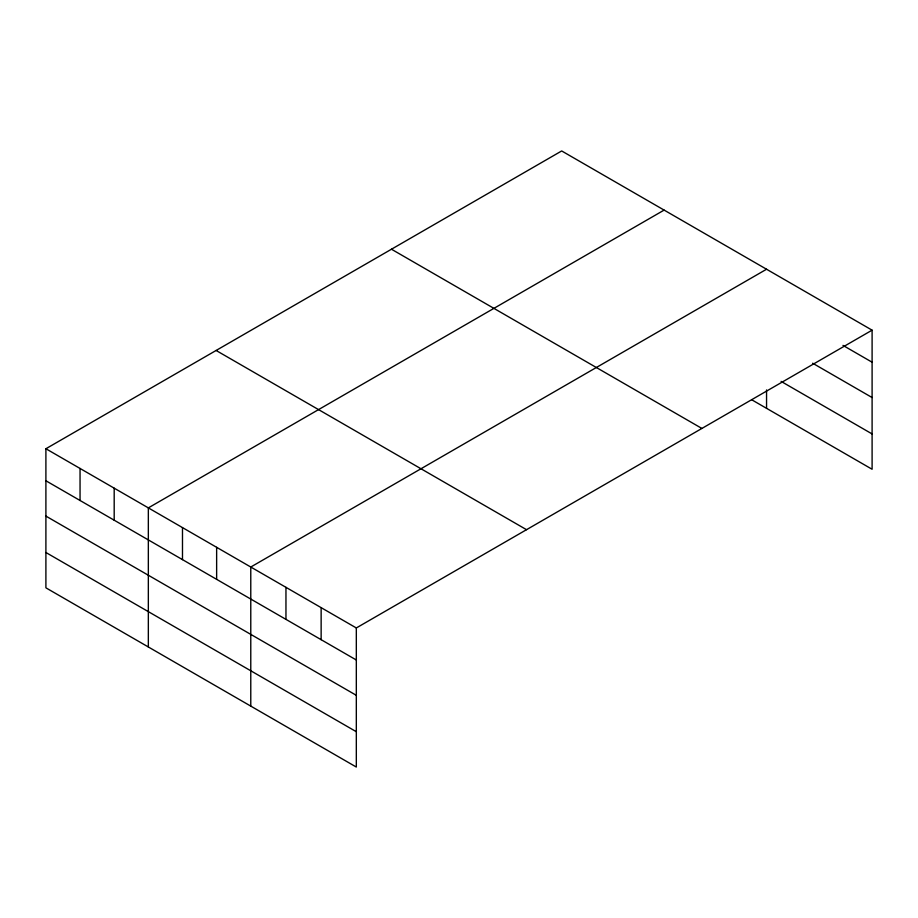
<?xml version="1.0" encoding="UTF-8"?>
<svg xmlns="http://www.w3.org/2000/svg" width="918" height="918" viewBox="0 0 918 918"><rect width="100%" height="100%" fill="white"/><g stroke="black" fill="none" stroke-linecap="round" stroke-linejoin="round"><path stroke-width="1.38" d="M872.1 330.17L561.678 150.954L45.9 448.741L45.9 587.83L356.322 767.046L356.322 627.958L872.1 330.17L872.1 469.259L751.922 399.881M664.116 210.096L148.337 507.884L148.337 646.972M766.553 269.238L250.775 567.026L250.775 706.114M842.988 345.397L872.1 362.208M812.659 363.218L872.1 397.54M781.115 381.406L872.1 433.939M391.47 249.226L701.891 428.442M216.109 350.469L526.53 529.686M45.9 448.741L356.322 627.958M45.9 480.768L356.322 659.996M45.9 516.1L356.322 695.316M45.9 552.498L356.322 731.715M766.553 389.955L766.553 408.326M321.139 607.647L321.139 639.674M285.957 587.336L285.957 619.363M216.637 547.312L216.637 579.338M182.487 527.598L182.487 559.624M114.188 488.169L114.188 520.196M80.05 468.455L80.05 500.482"/></g></svg>
